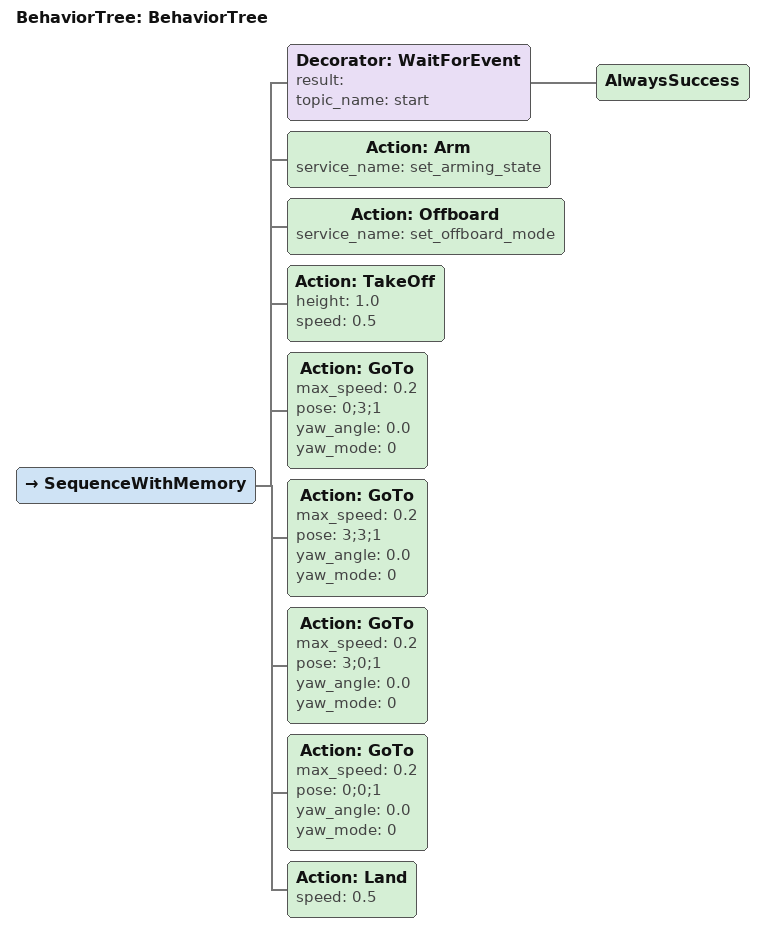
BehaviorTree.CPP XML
<?xml version='1.0' encoding='UTF-8'?>
<root BTCPP_format="4" main_tree_to_execute="BehaviorTree">
    <BehaviorTree ID="BehaviorTree">
        <SequenceWithMemory>
            <Decorator ID="WaitForEvent" result="" topic_name="start">
                <AlwaysSuccess />
            </Decorator>
            <Action ID="Arm" service_name="set_arming_state" />
            <Action ID="Offboard" service_name="set_offboard_mode" />
            <Action ID="TakeOff" height="1.0" speed="0.5" />
            <Action ID="GoTo" max_speed="0.2" pose="0;3;1" yaw_angle="0.0" yaw_mode="0" />
            <Action ID="GoTo" max_speed="0.2" pose="3;3;1" yaw_angle="0.0" yaw_mode="0" />
            <Action ID="GoTo" max_speed="0.2" pose="3;0;1" yaw_angle="0.0" yaw_mode="0" />
            <Action ID="GoTo" max_speed="0.2" pose="0;0;1" yaw_angle="0.0" yaw_mode="0" />
            <Action ID="Land" speed="0.5" />
        </SequenceWithMemory>
    </BehaviorTree>
</root>
